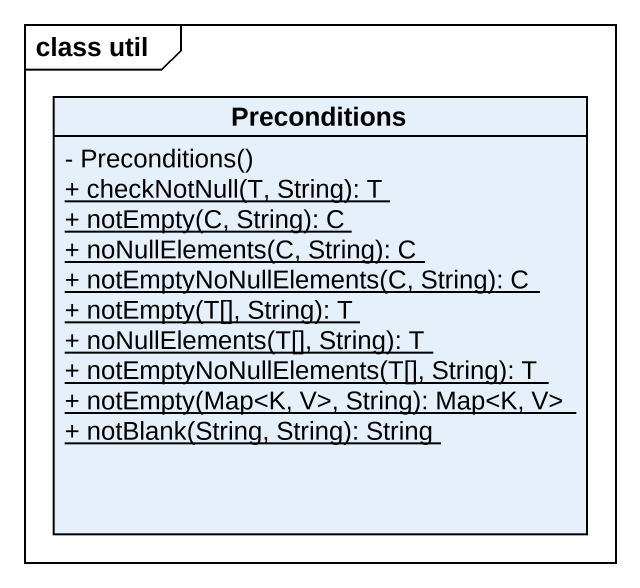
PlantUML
@startuml
mainframe class util
hide circle
hide empty members
skinparam classAttributeIconSize 0
class Preconditions {
  - Preconditions()
  {static} + checkNotNull(T, String): T
  {static} + notEmpty(C, String): C
  {static} + noNullElements(C, String): C
  {static} + notEmptyNoNullElements(C, String): C
  {static} + notEmpty(T[], String): T
  {static} + noNullElements(T[], String): T
  {static} + notEmptyNoNullElements(T[], String): T
  {static} + notEmpty(Map<K, V>, String): Map<K, V>
  {static} + notBlank(String, String): String
}
@enduml
